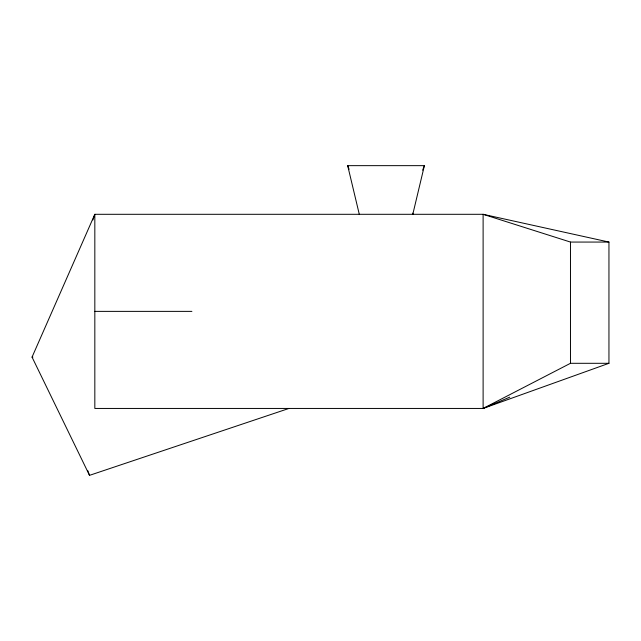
<?xml version="1.0" encoding="UTF-8"?>
<svg xmlns="http://www.w3.org/2000/svg" width="641" height="641" viewBox="0 0 641 641"><rect width="100%" height="100%" fill="white"/><g stroke="black" fill="none" stroke-linecap="round" stroke-linejoin="round"><path stroke-width="0.96" d="M359.289 214.302L347.686 165.65L424.39 165.65L412.796 214.302L412.796 213.124M92.889 219.975L94.828 214.302L483.114 214.302L608.95 242.066L608.95 363.303L483.114 408.445L94.828 408.445L94.828 214.302L32.05 357.109L89.516 475.35L288.971 408.445M422.635 170.186L424.39 165.65M608.95 242.066L570.474 242.066L483.114 214.302L483.114 408.445L570.474 363.303L608.95 363.303M483.114 408.445L509.763 397.156M94.828 311.374L191.899 311.374M32.05 357.109L32.923 357.109M347.686 165.65L349.089 169.28M87.785 470.654L89.516 475.35M570.474 242.066L570.474 363.303"/></g></svg>
